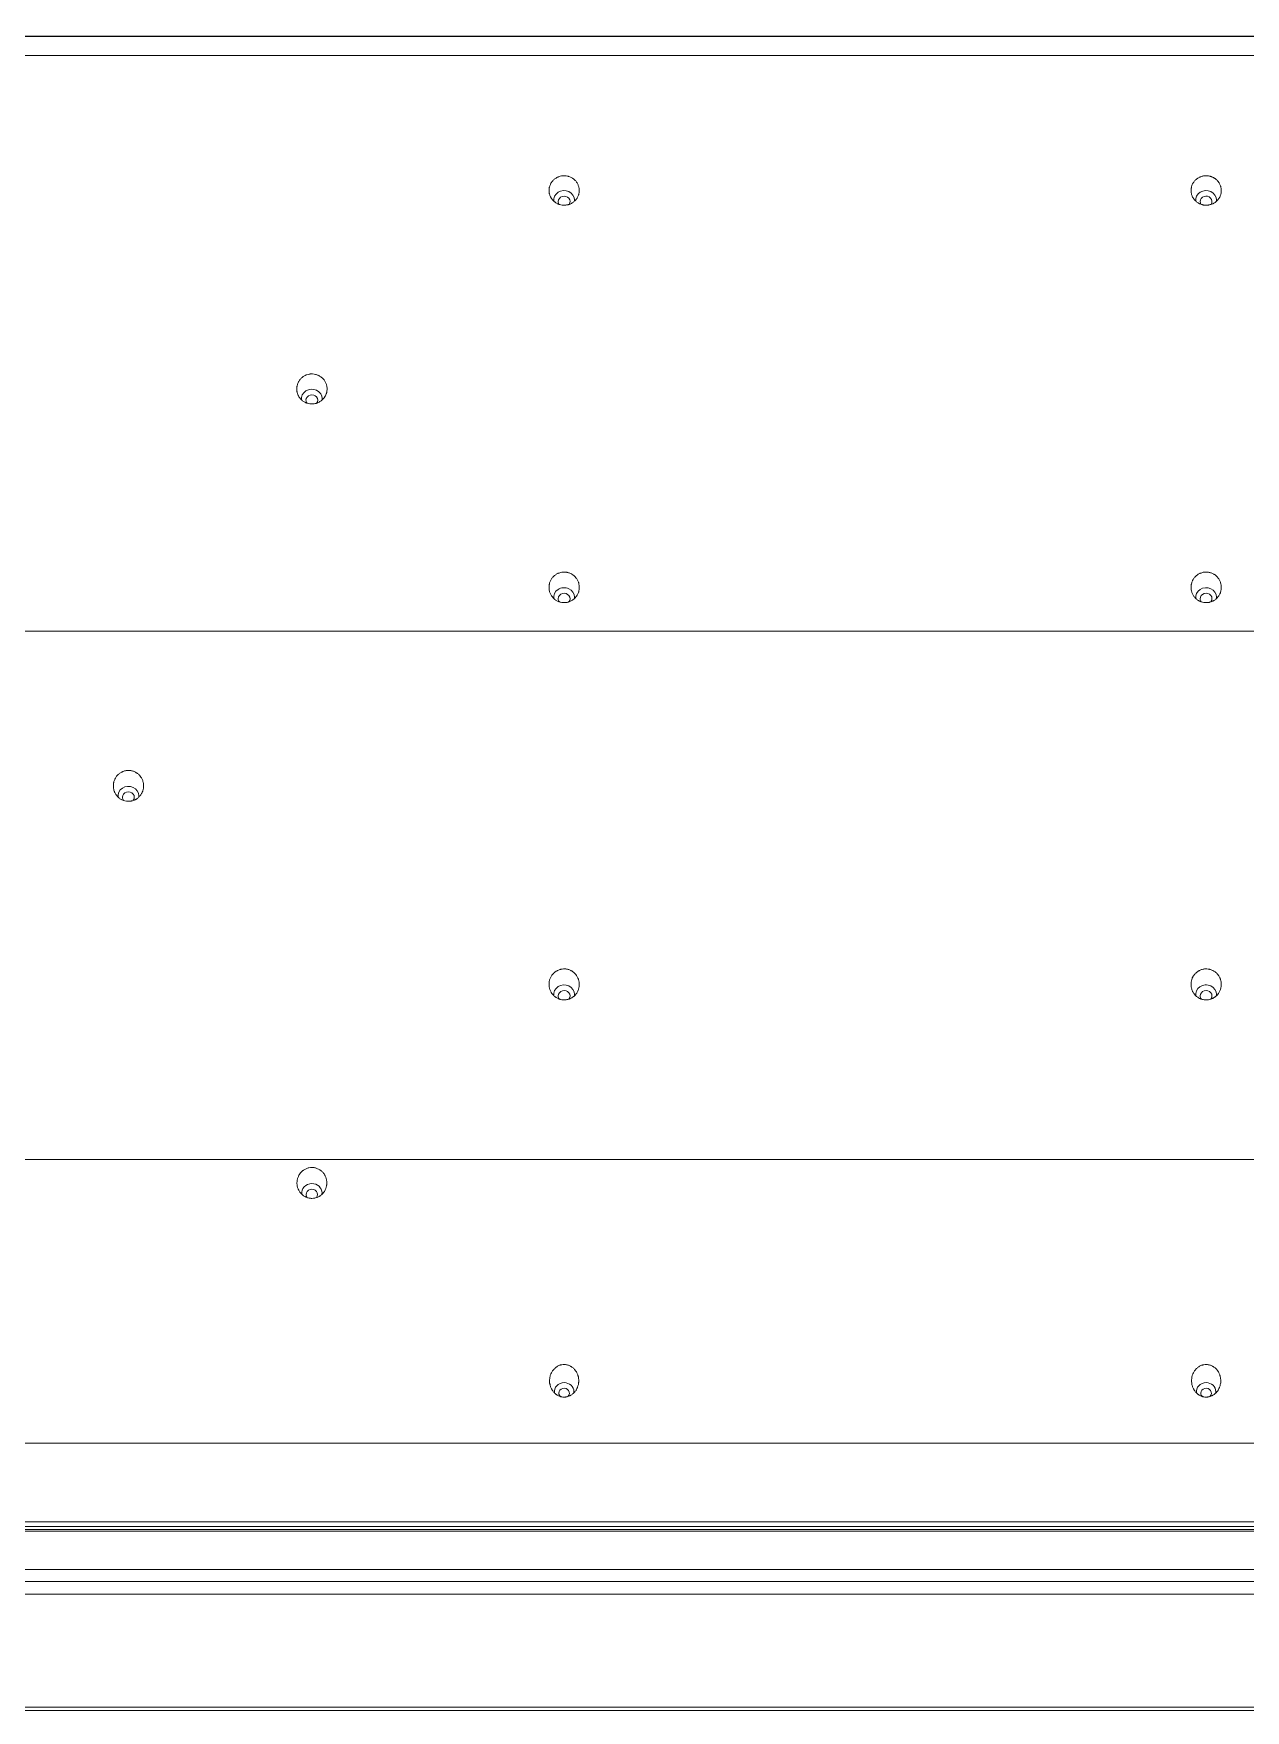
# Model space of a CAD drawing. Header units: inches. Extents: x 3778 to 56227, y -16914 to 35091.
# Drawn here: x 46924 to 47003.6, y -10659.7 to -10549.6 of the extents above; entities that cross this region are included whole.
import ezdxf

# ---------------------------------------------------------------- set-up
doc = ezdxf.new("R2010")
doc.units = ezdxf.units.IN
doc.header["$LTSCALE"] = 100
doc.header["$MEASUREMENT"] = 0
doc.layers.add('2-con', color=2, linetype='Continuous')
doc.layers.add('mark-B', color=2, linetype='Continuous', lineweight=20)

# ---------------------------------------------------------------- blocks, each defined once
blk = doc.blocks.new('무풍1way 일반')
at = {"layer": 'mark-B'}
for p, q in [((-439.26, -500.22), (439.26, -500.22)), ((-439.26, -500.24), (439.26, -500.24))]:
    blk.add_line(p, q, dxfattribs=at)
for centre, major_axis, start_param, end_param in [((128.03, -411.21), (-0.641, 0), 6.096653, 6.283185), ((128.03, -411.21), (-0.641, 0), 0, 1.570794), ((128.03, -411.11), (0.346, 0), 2.380343, 6.283185), ((128.03, -411.21), (-0.641, 0), 1.570794, 3.288362), ((128.03, -411.11), (0.346, 0), 0, 0.853236), ((170.2, -411.21), (-0.641, 0), 6.096653, 6.283185), ((170.2, -411.21), (-0.641, 0), 0, 1.570794), ((170.2, -411.11), (0.346, 0), 2.380343, 6.283185), ((170.2, -411.21), (-0.641, 0), 1.570794, 3.288362), ((170.2, -411.11), (0.346, 0), 0, 0.853236), ((186.77, -424.16), (0.372, 0), 2.493546, 6.283185), ((186.77, -424.16), (0.372, 0), 0, 0.633621), ((186.77, -424.26), (-0.666, 0), 6.14093, 6.283185), ((186.77, -424.26), (-0.666, 0), 0, 1.5708), ((186.77, -424.26), (-0.666, 0), 1.570794, 3.290714), ((128.03, -437.3), (-0.681, 0), 0, 3.311922), ((128.03, -437.3), (-0.681, 0), 6.15644, 6.283185), ((128.03, -437.2), (0.387, 0), 2.490793, 6.283185), ((128.03, -437.2), (0.387, 0), 0, 0.634301), ((170.2, -437.3), (-0.681, 0), 6.131015, 6.283185), ((170.2, -437.3), (-0.681, 0), 0, 3.286696), ((170.2, -437.2), (0.387, 0), 2.495996, 6.283185), ((170.2, -437.2), (0.387, 0), 0, 0.678878), ((198.82, -450.34), (-0.681, 0), 0, 3.291115), ((198.82, -450.34), (-0.681, 0), 6.151044, 6.283185), ((198.82, -450.25), (0.387, 0), 2.525057, 6.283185), ((198.82, -450.25), (0.387, 0), 0, 0.606134), ((128.03, -463.39), (-0.681, 0), 0, 3.286792), ((128.03, -463.39), (-0.681, 0), 6.15379, 6.283185), ((128.03, -463.29), (0.387, 0), 2.540567, 6.283185), ((128.03, -463.29), (0.387, 0), 0, 0.589341), ((170.2, -463.39), (-0.681, 0), 0, 3.300048), ((170.2, -463.39), (-0.681, 0), 6.158107, 6.283185), ((170.2, -463.29), (0.387, 0), 2.487651, 6.283185), ((170.2, -463.29), (0.387, 0), 0, 0.641569), ((186.77, -476.43), (-0.681, 0), 0, 3.291799), ((186.77, -476.43), (-0.681, 0), 6.167144, 6.283185), ((186.77, -476.33), (0.387, 0), 2.518576, 6.283185), ((186.77, -476.33), (0.387, 0), 0, 0.605941), ((128.03, -489.48), (-0.681, 0), 6.167144, 6.283185), ((128.03, -489.48), (-0.681, 0), 0, 3.267548), ((128.03, -489.38), (0.387, 0), 2.610963, 6.283185), ((128.03, -489.38), (0.387, 0), 0, 0.506779), ((170.2, -489.48), (-0.681, 0), 0, 3.282574), ((170.2, -489.48), (-0.681, 0), 6.175781, 6.283185), ((170.2, -489.38), (0.387, 0), 2.550481, 6.283185), ((170.2, -489.38), (0.387, 0), 0, 0.572067)]:
    blk.add_ellipse(centre, major_axis=major_axis, ratio=0.913545, start_param=start_param, end_param=end_param, dxfattribs=at)
for points, degree in [([(0, -390.27), (141.72, -390.27), (283.44, -390.27), (425.15, -390.27)], 3), ([(0, -390.27), (141.72, -390.27), (283.44, -390.27), (425.15, -390.27)], 3), ([(0, -399.52), (213.45, -399.52), (426.89, -399.52)], 2), ([(0, -399.52), (213.45, -399.52), (426.89, -399.52)], 2), ([(0, -402.34), (142.45, -402.34), (284.89, -402.34), (427.34, -402.34)], 3), ([(427.34, -402.66), (284.89, -402.66), (142.45, -402.66), (0, -402.66)], 3), ([(436.52, -407.82), (291.01, -407.82), (145.51, -407.82), (0, -407.82)], 3), ([(439.26, -426.45), (292.84, -426.45), (146.42, -426.45), (0, -426.45)], 3), ([(0, -461.16), (146.38, -461.16), (292.76, -461.16), (439.14, -461.16)], 3), ([(439.26, -498.97), (292.84, -498.97), (146.42, -498.97), (0, -498.97)], 3)]:
    blk.add_open_spline(points, degree=degree, dxfattribs=at)
for points, degree, knots in [([(425.15, -390.48), (420.73, -390.48), (411.87, -390.48), (394.15, -390.48), (363.15, -390.48), (301.15, -390.48), (177.15, -390.48), (70.86, -390.48), (0, -390.48)], 3, [0, 0, 0, 0, 0.03125, 0.0625, 0.125, 0.25, 0.5, 1, 1, 1, 1]), ([(425.15, -390.48), (420.73, -390.48), (411.87, -390.48), (394.15, -390.48), (363.15, -390.48), (301.15, -390.48), (177.15, -390.48), (70.86, -390.48), (0, -390.48)], 3, [0, 0, 0, 0, 0.03125, 0.0625, 0.125, 0.25, 0.5, 1, 1, 1, 1]), ([(426.72, -397.9), (422.27, -397.9), (413.38, -397.9), (395.6, -397.9), (364.49, -397.9), (302.26, -397.9), (213.36, -397.9), (106.68, -397.9), (35.56, -397.9), (0, -397.9)], 3, [0, 0, 0, 0, 0.03125, 0.0625, 0.125, 0.25, 0.5, 0.75, 1, 1, 1, 1]), ([(426.72, -397.9), (422.27, -397.9), (413.38, -397.9), (395.6, -397.9), (364.49, -397.9), (302.26, -397.9), (213.36, -397.9), (106.68, -397.9), (35.56, -397.9), (0, -397.9)], 3, [0, 0, 0, 0, 0.03125, 0.0625, 0.125, 0.25, 0.5, 0.75, 1, 1, 1, 1]), ([(0, -398.74), (71.15, -398.74), (142.3, -398.74), (249.02, -398.74), (284.6, -398.74), (337.96, -398.74), (355.74, -398.74), (382.43, -398.74), (391.32, -398.74), (404.66, -398.74), (409.11, -398.74), (418, -398.74), (422.45, -398.74), (426.89, -398.74)], 3, [0, 0, 0, 0, 0.5, 0.5, 0.75, 0.75, 0.875, 0.875, 0.9375, 0.9375, 0.96875, 0.96875, 1, 1, 1, 1]), ([(0, -398.74), (71.15, -398.74), (142.3, -398.74), (249.02, -398.74), (284.6, -398.74), (337.96, -398.74), (355.74, -398.74), (382.43, -398.74), (391.32, -398.74), (404.66, -398.74), (409.11, -398.74), (418, -398.74), (422.45, -398.74), (426.89, -398.74)], 3, [0, 0, 0, 0, 0.5, 0.5, 0.75, 0.75, 0.875, 0.875, 0.9375, 0.9375, 0.96875, 0.96875, 1, 1, 1, 1]), ([(0, -402.05), (71.15, -402.05), (142.3, -402.05), (249.02, -402.05), (284.59, -402.05), (337.96, -402.05), (355.74, -402.05), (382.42, -402.05), (391.32, -402.05), (404.66, -402.05), (409.1, -402.05), (418, -402.05), (422.44, -402.05), (426.89, -402.05)], 3, [0, 0, 0, 0, 0.5, 0.5, 0.75, 0.75, 0.875, 0.875, 0.9375, 0.9375, 0.96875, 0.96875, 1, 1, 1, 1]), ([(426.89, -402.14), (422.44, -402.14), (417.99, -402.14), (409.1, -402.14), (404.65, -402.14), (391.31, -402.14), (382.42, -402.14), (355.74, -402.14), (337.95, -402.14), (284.59, -402.14), (249.02, -402.14), (142.3, -402.14), (71.15, -402.14), (0, -402.14)], 3, [0, 0, 0, 0, 0.03125, 0.03125, 0.0625, 0.0625, 0.125, 0.125, 0.25, 0.25, 0.5, 0.5, 1, 1, 1, 1]), ([(127.15, -411.49), (127.16, -411.47), (127.16, -411.46), (127.18, -411.43), (127.19, -411.4), (127.21, -411.37), (127.22, -411.34), (127.23, -411.32), (127.27, -411.25), (127.31, -411.2), (127.37, -411.14), (127.38, -411.13), (127.41, -411.1), (127.42, -411.09), (127.45, -411.06), (127.51, -411.02), (127.58, -410.97), (127.62, -410.95), (127.65, -410.93), (127.67, -410.93), (127.74, -410.89), (127.81, -410.87), (127.89, -410.86), (127.9, -410.86), (127.94, -410.85), (127.95, -410.85), (128, -410.85), (128.07, -410.85), (128.14, -410.85), (128.19, -410.86), (128.2, -410.87), (128.23, -410.87), (128.25, -410.88), (128.33, -410.9), (128.39, -410.93), (128.48, -410.97), (128.51, -410.99), (128.55, -411.02), (128.56, -411.03), (128.59, -411.05), (128.6, -411.06), (128.66, -411.12), (128.71, -411.16), (128.77, -411.24), (128.79, -411.27), (128.82, -411.31), (128.82, -411.33), (128.84, -411.35), (128.85, -411.37), (128.89, -411.44), (128.91, -411.5), (128.94, -411.6), (128.95, -411.63), (128.96, -411.68), (128.96, -411.7), (128.97, -411.73), (128.97, -411.74), (128.98, -411.83), (128.99, -411.89), (128.98, -411.99), (128.98, -412.02), (128.97, -412.07), (128.97, -412.09), (128.97, -412.12), (128.96, -412.14), (128.95, -412.22), (128.93, -412.29), (128.9, -412.36), (128.89, -412.38), (128.88, -412.41), (128.87, -412.42), (128.85, -412.47), (128.83, -412.5), (128.78, -412.58), (128.74, -412.63), (128.65, -412.73), (128.6, -412.78), (128.52, -412.83), (128.49, -412.85), (128.43, -412.89), (128.4, -412.9), (128.34, -412.93), (128.31, -412.94), (128.26, -412.95), (128.25, -412.96), (128.21, -412.96), (128.2, -412.97), (128.12, -412.98), (128.05, -412.99), (127.95, -412.98), (127.92, -412.98), (127.85, -412.97), (127.82, -412.96), (127.72, -412.93), (127.66, -412.91), (127.59, -412.87), (127.57, -412.86), (127.55, -412.84), (127.53, -412.83), (127.49, -412.8), (127.46, -412.78), (127.39, -412.72), (127.34, -412.67), (127.29, -412.61), (127.28, -412.59), (127.26, -412.57), (127.25, -412.55), (127.23, -412.51), (127.21, -412.48), (127.17, -412.39), (127.14, -412.33), (127.12, -412.25), (127.11, -412.24), (127.1, -412.2), (127.1, -412.19), (127.09, -412.14), (127.08, -412.11), (127.07, -412.01), (127.07, -411.94), (127.07, -411.86), (127.07, -411.84), (127.07, -411.81), (127.07, -411.79), (127.08, -411.74), (127.09, -411.71), (127.11, -411.61), (127.12, -411.55), (127.15, -411.49)], 3, [0, 0, 0, 0, 0.007812, 0.007812, 0.015625, 0.023437, 0.023437, 0.03125, 0.03125, 0.0625, 0.0625, 0.070312, 0.070312, 0.078125, 0.078125, 0.09375, 0.109375, 0.117187, 0.117187, 0.125, 0.125, 0.15625, 0.15625, 0.164062, 0.164062, 0.171875, 0.171875, 0.1875, 0.203125, 0.203125, 0.210937, 0.210937, 0.21875, 0.21875, 0.25, 0.25, 0.265625, 0.265625, 0.273437, 0.273437, 0.28125, 0.28125, 0.3125, 0.3125, 0.328125, 0.328125, 0.335937, 0.335937, 0.34375, 0.34375, 0.375, 0.375, 0.390625, 0.390625, 0.398437, 0.398437, 0.40625, 0.40625, 0.4375, 0.4375, 0.453125, 0.453125, 0.460937, 0.460937, 0.46875, 0.46875, 0.5, 0.5, 0.507812, 0.507812, 0.515625, 0.515625, 0.53125, 0.53125, 0.5625, 0.5625, 0.59375, 0.59375, 0.609375, 0.609375, 0.625, 0.625, 0.640625, 0.640625, 0.648437, 0.648437, 0.65625, 0.65625, 0.6875, 0.6875, 0.703125, 0.703125, 0.71875, 0.71875, 0.75, 0.75, 0.757812, 0.757812, 0.765625, 0.765625, 0.78125, 0.78125, 0.8125, 0.8125, 0.820312, 0.820312, 0.828125, 0.828125, 0.84375, 0.84375, 0.875, 0.875, 0.882812, 0.882812, 0.890625, 0.890625, 0.90625, 0.90625, 0.9375, 0.9375, 0.945312, 0.945312, 0.953125, 0.953125, 0.96875, 0.96875, 1, 1, 1, 1]), ([(169.32, -411.49), (169.33, -411.47), (169.33, -411.46), (169.35, -411.43), (169.36, -411.4), (169.38, -411.37), (169.39, -411.34), (169.4, -411.32), (169.45, -411.25), (169.49, -411.2), (169.54, -411.14), (169.55, -411.13), (169.58, -411.1), (169.59, -411.09), (169.63, -411.06), (169.68, -411.02), (169.75, -410.97), (169.79, -410.95), (169.82, -410.93), (169.84, -410.93), (169.92, -410.89), (169.98, -410.87), (170.06, -410.86), (170.08, -410.86), (170.11, -410.85), (170.13, -410.85), (170.18, -410.85), (170.24, -410.85), (170.31, -410.85), (170.36, -410.86), (170.38, -410.87), (170.41, -410.87), (170.42, -410.88), (170.5, -410.9), (170.57, -410.93), (170.65, -410.97), (170.68, -410.99), (170.72, -411.02), (170.73, -411.03), (170.76, -411.05), (170.77, -411.06), (170.84, -411.12), (170.88, -411.16), (170.94, -411.24), (170.96, -411.27), (170.99, -411.31), (171, -411.33), (171.01, -411.35), (171.02, -411.37), (171.06, -411.44), (171.08, -411.5), (171.11, -411.6), (171.12, -411.63), (171.13, -411.68), (171.14, -411.7), (171.14, -411.73), (171.15, -411.74), (171.16, -411.83), (171.16, -411.89), (171.16, -411.99), (171.15, -412.02), (171.15, -412.07), (171.15, -412.09), (171.14, -412.12), (171.14, -412.14), (171.12, -412.22), (171.1, -412.29), (171.07, -412.36), (171.07, -412.38), (171.05, -412.41), (171.04, -412.42), (171.02, -412.47), (171.01, -412.5), (170.95, -412.58), (170.91, -412.63), (170.82, -412.73), (170.77, -412.78), (170.69, -412.83), (170.66, -412.85), (170.61, -412.89), (170.58, -412.9), (170.51, -412.93), (170.48, -412.94), (170.44, -412.95), (170.42, -412.96), (170.39, -412.96), (170.37, -412.97), (170.29, -412.98), (170.22, -412.99), (170.12, -412.98), (170.09, -412.98), (170.02, -412.97), (169.99, -412.96), (169.9, -412.93), (169.84, -412.91), (169.76, -412.87), (169.75, -412.86), (169.72, -412.84), (169.71, -412.83), (169.66, -412.8), (169.64, -412.78), (169.56, -412.72), (169.52, -412.67), (169.47, -412.61), (169.46, -412.59), (169.44, -412.57), (169.43, -412.55), (169.4, -412.51), (169.38, -412.48), (169.34, -412.39), (169.31, -412.33), (169.29, -412.25), (169.28, -412.24), (169.28, -412.2), (169.27, -412.19), (169.26, -412.14), (169.26, -412.11), (169.24, -412.01), (169.24, -411.94), (169.24, -411.86), (169.24, -411.84), (169.25, -411.81), (169.25, -411.79), (169.25, -411.74), (169.26, -411.71), (169.28, -411.61), (169.3, -411.55), (169.32, -411.49)], 3, [0, 0, 0, 0, 0.007812, 0.007812, 0.015625, 0.023437, 0.023437, 0.03125, 0.03125, 0.0625, 0.0625, 0.070312, 0.070312, 0.078125, 0.078125, 0.09375, 0.109375, 0.117187, 0.117187, 0.125, 0.125, 0.15625, 0.15625, 0.164062, 0.164062, 0.171875, 0.171875, 0.1875, 0.203125, 0.203125, 0.210937, 0.210937, 0.21875, 0.21875, 0.25, 0.25, 0.265625, 0.265625, 0.273437, 0.273437, 0.28125, 0.28125, 0.3125, 0.3125, 0.328125, 0.328125, 0.335937, 0.335937, 0.34375, 0.34375, 0.375, 0.375, 0.390625, 0.390625, 0.398437, 0.398437, 0.40625, 0.40625, 0.4375, 0.4375, 0.453125, 0.453125, 0.460937, 0.460937, 0.46875, 0.46875, 0.5, 0.5, 0.507812, 0.507812, 0.515625, 0.515625, 0.53125, 0.53125, 0.5625, 0.5625, 0.59375, 0.59375, 0.609375, 0.609375, 0.625, 0.625, 0.640625, 0.640625, 0.648437, 0.648437, 0.65625, 0.65625, 0.6875, 0.6875, 0.703125, 0.703125, 0.71875, 0.71875, 0.75, 0.75, 0.757812, 0.757812, 0.765625, 0.765625, 0.78125, 0.78125, 0.8125, 0.8125, 0.820312, 0.820312, 0.828125, 0.828125, 0.84375, 0.84375, 0.875, 0.875, 0.882812, 0.882812, 0.890625, 0.890625, 0.90625, 0.90625, 0.9375, 0.9375, 0.945312, 0.945312, 0.953125, 0.953125, 0.96875, 0.96875, 1, 1, 1, 1]), ([(185.95, -424.36), (185.96, -424.34), (185.98, -424.31), (186.02, -424.26), (186.04, -424.23), (186.11, -424.16), (186.16, -424.12), (186.23, -424.07), (186.24, -424.06), (186.27, -424.04), (186.28, -424.03), (186.32, -424.01), (186.38, -423.98), (186.44, -423.96), (186.51, -423.94), (186.54, -423.93), (186.63, -423.91), (186.7, -423.9), (186.8, -423.9), (186.83, -423.9), (186.88, -423.91), (186.9, -423.91), (186.93, -423.91), (186.94, -423.92), (187.03, -423.93), (187.09, -423.95), (187.16, -423.99), (187.18, -423.99), (187.21, -424.01), (187.22, -424.02), (187.26, -424.04), (187.29, -424.06), (187.37, -424.11), (187.42, -424.16), (187.48, -424.22), (187.49, -424.23), (187.51, -424.25), (187.52, -424.27), (187.55, -424.3), (187.59, -424.36), (187.63, -424.43), (187.65, -424.47), (187.66, -424.5), (187.67, -424.52), (187.7, -424.59), (187.72, -424.65), (187.74, -424.75), (187.74, -424.78), (187.75, -424.85), (187.75, -424.88), (187.75, -424.98), (187.74, -425.04), (187.73, -425.14), (187.72, -425.17), (187.7, -425.23), (187.69, -425.26), (187.65, -425.36), (187.63, -425.41), (187.58, -425.48), (187.57, -425.5), (187.55, -425.52), (187.54, -425.54), (187.51, -425.58), (187.47, -425.62), (187.41, -425.68), (187.38, -425.71), (187.35, -425.73), (187.34, -425.74), (187.27, -425.79), (187.21, -425.82), (187.12, -425.86), (187.09, -425.87), (187.03, -425.89), (187, -425.9), (186.9, -425.92), (186.84, -425.93), (186.75, -425.93), (186.74, -425.93), (186.7, -425.93), (186.69, -425.93), (186.64, -425.92), (186.58, -425.91), (186.51, -425.9), (186.45, -425.88), (186.42, -425.86), (186.33, -425.82), (186.27, -425.79), (186.19, -425.74), (186.16, -425.72), (186.11, -425.67), (186.09, -425.65), (186.02, -425.58), (185.98, -425.53), (185.94, -425.46), (185.93, -425.45), (185.92, -425.42), (185.91, -425.4), (185.89, -425.36), (185.87, -425.33), (185.84, -425.24), (185.82, -425.18), (185.8, -425.1), (185.8, -425.08), (185.8, -425.05), (185.79, -425.03), (185.79, -424.98), (185.79, -424.92), (185.79, -424.84), (185.8, -424.79), (185.8, -424.76), (185.8, -424.74), (185.82, -424.66), (185.84, -424.6), (185.88, -424.48), (185.91, -424.42), (185.95, -424.36)], 3, [0, 0, 0, 0, 0.015625, 0.015625, 0.03125, 0.03125, 0.0625, 0.0625, 0.070312, 0.070312, 0.078125, 0.078125, 0.09375, 0.109375, 0.109375, 0.125, 0.125, 0.15625, 0.15625, 0.171875, 0.171875, 0.179687, 0.179687, 0.1875, 0.1875, 0.21875, 0.21875, 0.226562, 0.226562, 0.234375, 0.234375, 0.25, 0.25, 0.28125, 0.28125, 0.289062, 0.289062, 0.296875, 0.296875, 0.3125, 0.328125, 0.335937, 0.335937, 0.34375, 0.34375, 0.375, 0.375, 0.390625, 0.390625, 0.40625, 0.40625, 0.4375, 0.4375, 0.453125, 0.453125, 0.46875, 0.46875, 0.5, 0.5, 0.507812, 0.507812, 0.515625, 0.515625, 0.53125, 0.546875, 0.554687, 0.554687, 0.5625, 0.5625, 0.59375, 0.59375, 0.609375, 0.609375, 0.625, 0.625, 0.65625, 0.65625, 0.664062, 0.664062, 0.671875, 0.671875, 0.6875, 0.703125, 0.703125, 0.71875, 0.71875, 0.75, 0.75, 0.765625, 0.765625, 0.78125, 0.78125, 0.8125, 0.8125, 0.820312, 0.820312, 0.828125, 0.828125, 0.84375, 0.84375, 0.875, 0.875, 0.882812, 0.882812, 0.890625, 0.890625, 0.90625, 0.921875, 0.929687, 0.929687, 0.9375, 0.9375, 0.96875, 0.96875, 1, 1, 1, 1]), ([(129.02, -437.9), (129.02, -437.93), (129.02, -437.96), (129.02, -438.03), (129.02, -438.06), (129, -438.16), (128.99, -438.22), (128.96, -438.32), (128.95, -438.35), (128.93, -438.39), (128.92, -438.41), (128.9, -438.44), (128.9, -438.45), (128.86, -438.52), (128.82, -438.58), (128.75, -438.65), (128.73, -438.68), (128.68, -438.72), (128.63, -438.76), (128.57, -438.81), (128.52, -438.84), (128.49, -438.85), (128.48, -438.86), (128.4, -438.9), (128.34, -438.92), (128.25, -438.95), (128.21, -438.96), (128.15, -438.97), (128.12, -438.97), (128.02, -438.98), (127.95, -438.97), (127.87, -438.96), (127.85, -438.96), (127.82, -438.95), (127.8, -438.95), (127.75, -438.93), (127.69, -438.92), (127.62, -438.88), (127.57, -438.86), (127.54, -438.84), (127.53, -438.84), (127.46, -438.79), (127.4, -438.75), (127.33, -438.69), (127.31, -438.66), (127.28, -438.62), (127.27, -438.61), (127.25, -438.59), (127.24, -438.57), (127.19, -438.51), (127.15, -438.45), (127.12, -438.38), (127.11, -438.36), (127.1, -438.33), (127.1, -438.31), (127.08, -438.27), (127.07, -438.24), (127.05, -438.14), (127.04, -438.08), (127.03, -437.98), (127.03, -437.95), (127.03, -437.88), (127.04, -437.85), (127.05, -437.75), (127.06, -437.69), (127.11, -437.56), (127.13, -437.5), (127.18, -437.42), (127.2, -437.39), (127.23, -437.35), (127.24, -437.33), (127.26, -437.31), (127.27, -437.29), (127.32, -437.23), (127.37, -437.19), (127.43, -437.14), (127.45, -437.13), (127.47, -437.11), (127.49, -437.1), (127.53, -437.07), (127.56, -437.05), (127.65, -437.01), (127.71, -436.99), (127.84, -436.95), (127.9, -436.94), (128, -436.94), (128.04, -436.94), (128.09, -436.94), (128.1, -436.94), (128.14, -436.94), (128.15, -436.94), (128.23, -436.96), (128.3, -436.97), (128.38, -437), (128.39, -437.01), (128.42, -437.02), (128.44, -437.03), (128.48, -437.05), (128.51, -437.06), (128.6, -437.12), (128.65, -437.16), (128.71, -437.21), (128.72, -437.22), (128.74, -437.25), (128.75, -437.26), (128.79, -437.3), (128.83, -437.35), (128.87, -437.42), (128.9, -437.46), (128.91, -437.49), (128.92, -437.5), (128.95, -437.58), (129, -437.7), (129.02, -437.83), (129.02, -437.9)], 3, [0, 0, 0, 0, 0.015625, 0.015625, 0.03125, 0.03125, 0.0625, 0.0625, 0.078125, 0.078125, 0.085938, 0.085938, 0.09375, 0.09375, 0.125, 0.125, 0.140625, 0.140625, 0.15625, 0.171875, 0.179688, 0.179688, 0.1875, 0.1875, 0.21875, 0.21875, 0.234375, 0.234375, 0.25, 0.25, 0.28125, 0.28125, 0.289063, 0.289063, 0.296875, 0.296875, 0.3125, 0.328125, 0.335938, 0.335938, 0.34375, 0.34375, 0.375, 0.375, 0.390625, 0.390625, 0.398438, 0.398438, 0.40625, 0.40625, 0.4375, 0.4375, 0.445313, 0.445313, 0.453125, 0.453125, 0.46875, 0.46875, 0.5, 0.5, 0.515625, 0.515625, 0.53125, 0.53125, 0.5625, 0.5625, 0.59375, 0.59375, 0.609375, 0.609375, 0.617187, 0.617187, 0.625, 0.625, 0.65625, 0.65625, 0.664062, 0.664062, 0.671875, 0.671875, 0.6875, 0.6875, 0.71875, 0.71875, 0.75, 0.75, 0.765625, 0.765625, 0.773438, 0.773438, 0.78125, 0.78125, 0.8125, 0.8125, 0.820313, 0.820313, 0.828125, 0.828125, 0.84375, 0.84375, 0.875, 0.875, 0.882813, 0.882813, 0.890625, 0.890625, 0.90625, 0.921875, 0.929688, 0.929688, 0.9375, 0.9375, 0.96875, 1, 1, 1, 1]), ([(169.21, -437.9), (169.21, -437.86), (169.21, -437.83), (169.22, -437.77), (169.23, -437.73), (169.25, -437.64), (169.27, -437.58), (169.32, -437.49), (169.33, -437.46), (169.36, -437.4), (169.38, -437.37), (169.44, -437.29), (169.48, -437.24), (169.54, -437.19), (169.56, -437.18), (169.58, -437.16), (169.6, -437.15), (169.63, -437.12), (169.69, -437.08), (169.76, -437.04), (169.81, -437.02), (169.84, -437.01), (169.85, -437), (169.93, -436.97), (170, -436.96), (170.08, -436.94), (170.09, -436.94), (170.13, -436.94), (170.14, -436.94), (170.19, -436.94), (170.23, -436.94), (170.33, -436.94), (170.39, -436.95), (170.47, -436.97), (170.49, -436.98), (170.52, -436.99), (170.54, -437), (170.58, -437.01), (170.64, -437.04), (170.71, -437.08), (170.75, -437.11), (170.78, -437.13), (170.8, -437.14), (170.86, -437.19), (170.91, -437.24), (170.97, -437.31), (170.99, -437.34), (171.02, -437.38), (171.03, -437.39), (171.05, -437.42), (171.05, -437.43), (171.09, -437.5), (171.12, -437.56), (171.15, -437.64), (171.15, -437.66), (171.16, -437.69), (171.16, -437.71), (171.18, -437.75), (171.18, -437.79), (171.19, -437.88), (171.2, -437.95), (171.19, -438.05), (171.19, -438.08), (171.18, -438.14), (171.17, -438.21), (171.15, -438.27), (171.12, -438.33), (171.11, -438.36), (171.07, -438.45), (171.04, -438.51), (170.98, -438.59), (170.96, -438.61), (170.93, -438.65), (170.91, -438.66), (170.89, -438.69), (170.88, -438.7), (170.82, -438.76), (170.77, -438.79), (170.7, -438.84), (170.68, -438.85), (170.65, -438.86), (170.64, -438.87), (170.59, -438.89), (170.53, -438.92), (170.45, -438.94), (170.4, -438.95), (170.37, -438.96), (170.35, -438.96), (170.27, -438.97), (170.21, -438.98), (170.11, -438.97), (170.07, -438.97), (170.02, -438.96), (170.01, -438.95), (169.98, -438.95), (169.96, -438.94), (169.88, -438.92), (169.82, -438.9), (169.74, -438.86), (169.73, -438.85), (169.7, -438.84), (169.69, -438.83), (169.64, -438.8), (169.62, -438.78), (169.54, -438.72), (169.49, -438.67), (169.44, -438.61), (169.43, -438.6), (169.41, -438.57), (169.4, -438.56), (169.37, -438.52), (169.34, -438.46), (169.3, -438.39), (169.28, -438.34), (169.27, -438.31), (169.26, -438.3), (169.24, -438.22), (169.21, -438.09), (169.2, -437.96), (169.21, -437.9)], 3, [0, 0, 0, 0, 0.015625, 0.015625, 0.03125, 0.03125, 0.0625, 0.0625, 0.078125, 0.078125, 0.09375, 0.09375, 0.125, 0.125, 0.132812, 0.132812, 0.140625, 0.140625, 0.15625, 0.171875, 0.179687, 0.179687, 0.1875, 0.1875, 0.21875, 0.21875, 0.226562, 0.226562, 0.234375, 0.234375, 0.25, 0.25, 0.28125, 0.28125, 0.289062, 0.289062, 0.296875, 0.296875, 0.3125, 0.328125, 0.335937, 0.335937, 0.34375, 0.34375, 0.375, 0.375, 0.390625, 0.390625, 0.398437, 0.398437, 0.40625, 0.40625, 0.4375, 0.4375, 0.445312, 0.445312, 0.453125, 0.453125, 0.46875, 0.46875, 0.5, 0.5, 0.515625, 0.515625, 0.53125, 0.546875, 0.546875, 0.5625, 0.5625, 0.59375, 0.59375, 0.609375, 0.609375, 0.617187, 0.617187, 0.625, 0.625, 0.65625, 0.65625, 0.664063, 0.664063, 0.671875, 0.671875, 0.6875, 0.703125, 0.710938, 0.710938, 0.71875, 0.71875, 0.75, 0.75, 0.765625, 0.765625, 0.773438, 0.773438, 0.78125, 0.78125, 0.8125, 0.8125, 0.820313, 0.820313, 0.828125, 0.828125, 0.84375, 0.84375, 0.875, 0.875, 0.882813, 0.882813, 0.890625, 0.890625, 0.90625, 0.921875, 0.929688, 0.929688, 0.9375, 0.9375, 0.96875, 1, 1, 1, 1]), ([(199.81, -450.94), (199.81, -451.01), (199.81, -451.07), (199.8, -451.15), (199.8, -451.17), (199.79, -451.2), (199.79, -451.22), (199.78, -451.27), (199.76, -451.33), (199.73, -451.4), (199.71, -451.45), (199.69, -451.48), (199.68, -451.49), (199.64, -451.56), (199.61, -451.62), (199.54, -451.69), (199.52, -451.71), (199.47, -451.76), (199.45, -451.78), (199.37, -451.84), (199.31, -451.88), (199.24, -451.91), (199.22, -451.92), (199.19, -451.93), (199.18, -451.94), (199.13, -451.96), (199.07, -451.98), (198.99, -451.99), (198.94, -452), (198.9, -452), (198.89, -452.01), (198.8, -452.01), (198.74, -452.01), (198.64, -451.99), (198.61, -451.99), (198.54, -451.97), (198.51, -451.96), (198.42, -451.93), (198.36, -451.9), (198.29, -451.85), (198.28, -451.85), (198.25, -451.83), (198.23, -451.82), (198.2, -451.79), (198.15, -451.74), (198.09, -451.69), (198.06, -451.65), (198.04, -451.62), (198.03, -451.61), (197.98, -451.54), (197.94, -451.49), (197.9, -451.4), (197.89, -451.37), (197.87, -451.31), (197.86, -451.27), (197.84, -451.18), (197.83, -451.11), (197.82, -451.02), (197.82, -450.98), (197.82, -450.94), (197.83, -450.92), (197.83, -450.89), (197.83, -450.87), (197.84, -450.79), (197.86, -450.73), (197.88, -450.65), (197.89, -450.63), (197.9, -450.6), (197.91, -450.59), (197.93, -450.54), (197.94, -450.51), (197.99, -450.43), (198.03, -450.38), (198.09, -450.3), (198.12, -450.28), (198.16, -450.23), (198.21, -450.19), (198.27, -450.15), (198.31, -450.12), (198.32, -450.12), (198.35, -450.1), (198.37, -450.09), (198.44, -450.06), (198.5, -450.03), (198.58, -450.01), (198.6, -450.01), (198.63, -450), (198.65, -450), (198.7, -449.99), (198.76, -449.98), (198.85, -449.98), (198.9, -449.99), (198.93, -449.99), (198.94, -449.99), (199.03, -450), (199.09, -450.02), (199.18, -450.05), (199.21, -450.07), (199.26, -450.09), (199.27, -450.1), (199.3, -450.11), (199.32, -450.12), (199.39, -450.16), (199.44, -450.2), (199.5, -450.26), (199.51, -450.27), (199.53, -450.29), (199.55, -450.31), (199.58, -450.34), (199.6, -450.37), (199.66, -450.45), (199.69, -450.5), (199.72, -450.58), (199.73, -450.59), (199.74, -450.62), (199.75, -450.64), (199.77, -450.69), (199.77, -450.72), (199.8, -450.81), (199.81, -450.88), (199.81, -450.94)], 3, [0, 0, 0, 0, 0.03125, 0.03125, 0.039063, 0.039063, 0.046875, 0.046875, 0.0625, 0.078125, 0.085938, 0.085938, 0.09375, 0.09375, 0.125, 0.125, 0.140625, 0.140625, 0.15625, 0.15625, 0.1875, 0.1875, 0.195313, 0.195313, 0.203125, 0.203125, 0.21875, 0.234375, 0.242188, 0.242188, 0.25, 0.25, 0.28125, 0.28125, 0.296875, 0.296875, 0.3125, 0.3125, 0.34375, 0.34375, 0.351563, 0.351563, 0.359375, 0.359375, 0.375, 0.390625, 0.398438, 0.398438, 0.40625, 0.40625, 0.4375, 0.4375, 0.453125, 0.453125, 0.46875, 0.46875, 0.5, 0.5, 0.515625, 0.515625, 0.523438, 0.523438, 0.53125, 0.53125, 0.5625, 0.5625, 0.570313, 0.570313, 0.578125, 0.578125, 0.59375, 0.59375, 0.625, 0.625, 0.640625, 0.640625, 0.65625, 0.671875, 0.671875, 0.679687, 0.679687, 0.6875, 0.6875, 0.71875, 0.71875, 0.726562, 0.726562, 0.734375, 0.734375, 0.75, 0.765625, 0.773437, 0.773437, 0.78125, 0.78125, 0.8125, 0.8125, 0.828125, 0.828125, 0.835937, 0.835937, 0.84375, 0.84375, 0.875, 0.875, 0.882812, 0.882812, 0.890625, 0.890625, 0.90625, 0.90625, 0.9375, 0.9375, 0.945312, 0.945312, 0.953125, 0.953125, 0.96875, 0.96875, 1, 1, 1, 1]), ([(129.02, -463.99), (129.02, -464.05), (129.02, -464.12), (129.01, -464.2), (129.01, -464.21), (129, -464.24), (129, -464.26), (128.98, -464.31), (128.97, -464.37), (128.94, -464.44), (128.91, -464.49), (128.9, -464.52), (128.89, -464.53), (128.85, -464.6), (128.81, -464.66), (128.75, -464.73), (128.72, -464.75), (128.68, -464.8), (128.65, -464.82), (128.57, -464.88), (128.52, -464.91), (128.44, -464.95), (128.43, -464.95), (128.4, -464.97), (128.38, -464.97), (128.33, -464.99), (128.27, -465.01), (128.19, -465.03), (128.14, -465.03), (128.11, -465.04), (128.09, -465.04), (128.01, -465.04), (127.94, -465.04), (127.85, -465.02), (127.81, -465.02), (127.75, -465), (127.72, -464.99), (127.63, -464.96), (127.57, -464.93), (127.5, -464.88), (127.48, -464.88), (127.45, -464.86), (127.44, -464.85), (127.4, -464.82), (127.35, -464.78), (127.31, -464.73), (127.26, -464.68), (127.24, -464.65), (127.19, -464.57), (127.15, -464.52), (127.11, -464.43), (127.1, -464.4), (127.08, -464.34), (127.07, -464.31), (127.05, -464.21), (127.04, -464.15), (127.03, -464.05), (127.03, -464.02), (127.03, -463.97), (127.03, -463.95), (127.04, -463.92), (127.04, -463.91), (127.05, -463.83), (127.07, -463.76), (127.09, -463.69), (127.1, -463.67), (127.11, -463.64), (127.12, -463.63), (127.14, -463.58), (127.15, -463.55), (127.2, -463.47), (127.24, -463.42), (127.33, -463.32), (127.38, -463.27), (127.45, -463.21), (127.48, -463.19), (127.52, -463.17), (127.54, -463.16), (127.57, -463.14), (127.58, -463.14), (127.66, -463.1), (127.72, -463.08), (127.8, -463.06), (127.81, -463.05), (127.85, -463.05), (127.86, -463.04), (127.91, -463.04), (127.98, -463.03), (128.04, -463.03), (128.11, -463.03), (128.14, -463.04), (128.24, -463.05), (128.3, -463.07), (128.4, -463.1), (128.43, -463.11), (128.47, -463.14), (128.49, -463.14), (128.51, -463.16), (128.53, -463.17), (128.6, -463.21), (128.65, -463.25), (128.71, -463.31), (128.72, -463.32), (128.75, -463.34), (128.76, -463.35), (128.79, -463.39), (128.81, -463.42), (128.87, -463.49), (128.9, -463.55), (128.94, -463.64), (128.95, -463.67), (128.97, -463.73), (128.98, -463.76), (129.01, -463.86), (129.02, -463.92), (129.02, -463.99)], 3, [0, 0, 0, 0, 0.03125, 0.03125, 0.039062, 0.039062, 0.046875, 0.046875, 0.0625, 0.078125, 0.085937, 0.085937, 0.09375, 0.09375, 0.125, 0.125, 0.140625, 0.140625, 0.15625, 0.15625, 0.1875, 0.1875, 0.195312, 0.195312, 0.203125, 0.203125, 0.21875, 0.234375, 0.242187, 0.242187, 0.25, 0.25, 0.28125, 0.28125, 0.296875, 0.296875, 0.3125, 0.3125, 0.34375, 0.34375, 0.351562, 0.351562, 0.359375, 0.359375, 0.375, 0.390625, 0.390625, 0.40625, 0.40625, 0.4375, 0.4375, 0.453125, 0.453125, 0.46875, 0.46875, 0.5, 0.5, 0.515625, 0.515625, 0.523437, 0.523437, 0.53125, 0.53125, 0.5625, 0.5625, 0.570312, 0.570312, 0.578125, 0.578125, 0.59375, 0.59375, 0.625, 0.625, 0.65625, 0.65625, 0.671875, 0.671875, 0.679687, 0.679687, 0.6875, 0.6875, 0.71875, 0.71875, 0.726562, 0.726562, 0.734375, 0.734375, 0.75, 0.765625, 0.765625, 0.78125, 0.78125, 0.8125, 0.8125, 0.828125, 0.828125, 0.835937, 0.835937, 0.84375, 0.84375, 0.875, 0.875, 0.882812, 0.882812, 0.890625, 0.890625, 0.90625, 0.90625, 0.9375, 0.9375, 0.953125, 0.953125, 0.96875, 0.96875, 1, 1, 1, 1]), ([(169.21, -463.99), (169.21, -463.92), (169.22, -463.86), (169.24, -463.78), (169.24, -463.76), (169.25, -463.73), (169.26, -463.71), (169.27, -463.67), (169.3, -463.61), (169.34, -463.54), (169.36, -463.49), (169.38, -463.47), (169.39, -463.45), (169.44, -463.39), (169.48, -463.34), (169.55, -463.27), (169.58, -463.25), (169.63, -463.21), (169.66, -463.19), (169.74, -463.14), (169.8, -463.11), (169.88, -463.08), (169.89, -463.08), (169.93, -463.07), (169.94, -463.06), (169.99, -463.05), (170.05, -463.04), (170.14, -463.03), (170.19, -463.03), (170.22, -463.03), (170.24, -463.03), (170.32, -463.03), (170.38, -463.05), (170.46, -463.07), (170.48, -463.07), (170.51, -463.08), (170.53, -463.09), (170.57, -463.1), (170.6, -463.12), (170.69, -463.16), (170.75, -463.19), (170.81, -463.24), (170.83, -463.25), (170.85, -463.27), (170.86, -463.29), (170.9, -463.32), (170.94, -463.37), (170.98, -463.42), (171.02, -463.47), (171.04, -463.5), (171.09, -463.58), (171.12, -463.64), (171.15, -463.73), (171.16, -463.76), (171.17, -463.83), (171.18, -463.86), (171.19, -463.96), (171.2, -464.02), (171.19, -464.12), (171.19, -464.15), (171.18, -464.2), (171.18, -464.21), (171.17, -464.25), (171.17, -464.26), (171.15, -464.34), (171.13, -464.4), (171.09, -464.49), (171.07, -464.52), (171.04, -464.58), (171, -464.63), (170.95, -464.69), (170.92, -464.73), (170.9, -464.75), (170.88, -464.76), (170.82, -464.82), (170.77, -464.86), (170.69, -464.91), (170.66, -464.93), (170.61, -464.95), (170.6, -464.96), (170.57, -464.97), (170.55, -464.97), (170.48, -465), (170.41, -465.02), (170.33, -465.03), (170.31, -465.03), (170.28, -465.04), (170.26, -465.04), (170.21, -465.04), (170.15, -465.04), (170.07, -465.03), (170.02, -465.02), (169.99, -465.02), (169.97, -465.01), (169.89, -464.99), (169.83, -464.97), (169.74, -464.93), (169.71, -464.91), (169.67, -464.88), (169.65, -464.87), (169.63, -464.86), (169.61, -464.85), (169.55, -464.8), (169.5, -464.75), (169.45, -464.69), (169.44, -464.68), (169.42, -464.65), (169.41, -464.64), (169.38, -464.6), (169.36, -464.57), (169.31, -464.49), (169.28, -464.43), (169.26, -464.35), (169.25, -464.34), (169.24, -464.31), (169.24, -464.29), (169.23, -464.24), (169.22, -464.21), (169.21, -464.12), (169.2, -464.05), (169.21, -463.99)], 3, [0, 0, 0, 0, 0.03125, 0.03125, 0.039063, 0.039063, 0.046875, 0.046875, 0.0625, 0.078125, 0.085938, 0.085938, 0.09375, 0.09375, 0.125, 0.125, 0.140625, 0.140625, 0.15625, 0.15625, 0.1875, 0.1875, 0.195313, 0.195313, 0.203125, 0.203125, 0.21875, 0.234375, 0.242188, 0.242188, 0.25, 0.25, 0.28125, 0.28125, 0.289063, 0.289063, 0.296875, 0.296875, 0.3125, 0.3125, 0.34375, 0.34375, 0.351563, 0.351563, 0.359375, 0.359375, 0.375, 0.390625, 0.390625, 0.40625, 0.40625, 0.4375, 0.4375, 0.453125, 0.453125, 0.46875, 0.46875, 0.5, 0.5, 0.515625, 0.515625, 0.523438, 0.523438, 0.53125, 0.53125, 0.5625, 0.5625, 0.578125, 0.578125, 0.59375, 0.609375, 0.617188, 0.617188, 0.625, 0.625, 0.65625, 0.65625, 0.671875, 0.671875, 0.679688, 0.679688, 0.6875, 0.6875, 0.71875, 0.71875, 0.726563, 0.726563, 0.734375, 0.734375, 0.75, 0.765625, 0.773438, 0.773438, 0.78125, 0.78125, 0.8125, 0.8125, 0.828125, 0.828125, 0.835938, 0.835938, 0.84375, 0.84375, 0.875, 0.875, 0.882813, 0.882813, 0.890625, 0.890625, 0.90625, 0.90625, 0.9375, 0.9375, 0.945313, 0.945313, 0.953125, 0.953125, 0.96875, 0.96875, 1, 1, 1, 1]), ([(185.77, -477.03), (185.78, -476.96), (185.79, -476.9), (185.8, -476.82), (185.81, -476.81), (185.82, -476.78), (185.82, -476.76), (185.84, -476.72), (185.86, -476.66), (185.9, -476.59), (185.93, -476.54), (185.94, -476.52), (185.95, -476.5), (186, -476.44), (186.04, -476.39), (186.12, -476.32), (186.14, -476.3), (186.19, -476.26), (186.22, -476.25), (186.3, -476.2), (186.36, -476.17), (186.44, -476.14), (186.45, -476.13), (186.49, -476.12), (186.5, -476.12), (186.55, -476.11), (186.61, -476.09), (186.69, -476.08), (186.74, -476.08), (186.78, -476.08), (186.79, -476.08), (186.88, -476.09), (186.94, -476.1), (187.04, -476.12), (187.07, -476.13), (187.11, -476.14), (187.13, -476.15), (187.16, -476.16), (187.18, -476.17), (187.25, -476.2), (187.31, -476.24), (187.38, -476.29), (187.41, -476.32), (187.46, -476.36), (187.48, -476.38), (187.55, -476.45), (187.59, -476.5), (187.64, -476.59), (187.65, -476.62), (187.68, -476.67), (187.7, -476.73), (187.73, -476.81), (187.74, -476.86), (187.75, -476.89), (187.75, -476.9), (187.76, -476.98), (187.76, -477.05), (187.76, -477.14), (187.76, -477.17), (187.75, -477.22), (187.75, -477.24), (187.74, -477.27), (187.74, -477.28), (187.72, -477.36), (187.7, -477.42), (187.66, -477.51), (187.64, -477.54), (187.61, -477.59), (187.58, -477.65), (187.53, -477.7), (187.49, -477.75), (187.47, -477.77), (187.4, -477.84), (187.35, -477.87), (187.26, -477.93), (187.23, -477.94), (187.19, -477.96), (187.17, -477.97), (187.14, -477.98), (187.13, -477.99), (187.05, -478.02), (186.99, -478.03), (186.91, -478.04), (186.89, -478.05), (186.86, -478.05), (186.84, -478.05), (186.79, -478.05), (186.76, -478.05), (186.66, -478.05), (186.6, -478.04), (186.47, -478.01), (186.41, -477.99), (186.32, -477.95), (186.29, -477.93), (186.23, -477.9), (186.2, -477.88), (186.13, -477.82), (186.08, -477.78), (186.01, -477.71), (185.99, -477.69), (185.95, -477.63), (185.93, -477.61), (185.88, -477.52), (185.86, -477.47), (185.82, -477.38), (185.81, -477.35), (185.8, -477.28), (185.79, -477.25), (185.78, -477.16), (185.77, -477.09), (185.77, -477.03)], 3, [0, 0, 0, 0, 0.03125, 0.03125, 0.039063, 0.039063, 0.046875, 0.046875, 0.0625, 0.078125, 0.085938, 0.085938, 0.09375, 0.09375, 0.125, 0.125, 0.140625, 0.140625, 0.15625, 0.15625, 0.1875, 0.1875, 0.195313, 0.195313, 0.203125, 0.203125, 0.21875, 0.234375, 0.242188, 0.242188, 0.25, 0.25, 0.28125, 0.28125, 0.296875, 0.296875, 0.304688, 0.304688, 0.3125, 0.3125, 0.34375, 0.34375, 0.359375, 0.359375, 0.375, 0.375, 0.40625, 0.40625, 0.421875, 0.421875, 0.4375, 0.453125, 0.460938, 0.460938, 0.46875, 0.46875, 0.5, 0.5, 0.515625, 0.515625, 0.523438, 0.523438, 0.53125, 0.53125, 0.5625, 0.5625, 0.578125, 0.578125, 0.59375, 0.609375, 0.609375, 0.625, 0.625, 0.65625, 0.65625, 0.671875, 0.671875, 0.679688, 0.679688, 0.6875, 0.6875, 0.71875, 0.71875, 0.726563, 0.726563, 0.734375, 0.734375, 0.75, 0.75, 0.78125, 0.78125, 0.8125, 0.8125, 0.828125, 0.828125, 0.84375, 0.84375, 0.875, 0.875, 0.890625, 0.890625, 0.90625, 0.90625, 0.9375, 0.9375, 0.953125, 0.953125, 0.96875, 0.96875, 1, 1, 1, 1]), ([(129.02, -490.07), (129.02, -490.14), (129.02, -490.2), (129, -490.28), (129, -490.29), (128.99, -490.33), (128.99, -490.34), (128.98, -490.39), (128.96, -490.45), (128.93, -490.52), (128.9, -490.56), (128.89, -490.59), (128.88, -490.6), (128.84, -490.67), (128.8, -490.72), (128.73, -490.79), (128.71, -490.81), (128.66, -490.85), (128.63, -490.87), (128.55, -490.93), (128.5, -490.96), (128.42, -490.99), (128.41, -491), (128.38, -491.01), (128.36, -491.01), (128.31, -491.03), (128.25, -491.05), (128.17, -491.06), (128.12, -491.07), (128.09, -491.07), (128.07, -491.07), (127.99, -491.07), (127.93, -491.07), (127.83, -491.05), (127.8, -491.05), (127.75, -491.03), (127.73, -491.03), (127.7, -491.02), (127.69, -491.01), (127.61, -490.98), (127.55, -490.96), (127.48, -490.91), (127.47, -490.91), (127.44, -490.89), (127.43, -490.88), (127.39, -490.85), (127.37, -490.83), (127.3, -490.76), (127.25, -490.72), (127.21, -490.65), (127.2, -490.64), (127.18, -490.61), (127.17, -490.6), (127.15, -490.56), (127.12, -490.5), (127.09, -490.43), (127.07, -490.38), (127.06, -490.35), (127.06, -490.34), (127.04, -490.26), (127.03, -490.2), (127.03, -490.1), (127.03, -490.07), (127.04, -490.02), (127.04, -490.01), (127.04, -489.98), (127.04, -489.96), (127.06, -489.88), (127.07, -489.82), (127.11, -489.73), (127.12, -489.7), (127.15, -489.65), (127.18, -489.59), (127.22, -489.54), (127.26, -489.49), (127.28, -489.47), (127.35, -489.4), (127.39, -489.35), (127.47, -489.3), (127.5, -489.28), (127.54, -489.26), (127.56, -489.25), (127.59, -489.24), (127.6, -489.23), (127.68, -489.2), (127.74, -489.18), (127.82, -489.16), (127.83, -489.15), (127.87, -489.15), (127.88, -489.15), (127.93, -489.14), (127.96, -489.14), (128.06, -489.13), (128.13, -489.14), (128.21, -489.15), (128.22, -489.15), (128.26, -489.16), (128.27, -489.17), (128.32, -489.18), (128.38, -489.2), (128.46, -489.23), (128.5, -489.25), (128.53, -489.27), (128.54, -489.28), (128.61, -489.32), (128.66, -489.36), (128.73, -489.42), (128.76, -489.44), (128.8, -489.49), (128.82, -489.52), (128.87, -489.6), (128.91, -489.65), (128.95, -489.74), (128.96, -489.77), (128.98, -489.83), (128.99, -489.86), (129.01, -489.95), (129.02, -490.01), (129.02, -490.07)], 3, [0, 0, 0, 0, 0.03125, 0.03125, 0.039063, 0.039063, 0.046875, 0.046875, 0.0625, 0.078125, 0.085938, 0.085938, 0.09375, 0.09375, 0.125, 0.125, 0.140625, 0.140625, 0.15625, 0.15625, 0.1875, 0.1875, 0.195312, 0.195312, 0.203125, 0.203125, 0.21875, 0.234375, 0.242187, 0.242187, 0.25, 0.25, 0.28125, 0.28125, 0.296875, 0.296875, 0.304687, 0.304687, 0.3125, 0.3125, 0.34375, 0.34375, 0.351562, 0.351562, 0.359375, 0.359375, 0.375, 0.375, 0.40625, 0.40625, 0.414062, 0.414062, 0.421875, 0.421875, 0.4375, 0.453125, 0.460937, 0.460937, 0.46875, 0.46875, 0.5, 0.5, 0.515625, 0.515625, 0.523437, 0.523437, 0.53125, 0.53125, 0.5625, 0.5625, 0.578125, 0.578125, 0.59375, 0.609375, 0.609375, 0.625, 0.625, 0.65625, 0.65625, 0.671875, 0.671875, 0.679688, 0.679688, 0.6875, 0.6875, 0.71875, 0.71875, 0.726563, 0.726563, 0.734375, 0.734375, 0.75, 0.75, 0.78125, 0.78125, 0.789063, 0.789063, 0.796875, 0.796875, 0.8125, 0.828125, 0.835938, 0.835938, 0.84375, 0.84375, 0.875, 0.875, 0.890625, 0.890625, 0.90625, 0.90625, 0.9375, 0.9375, 0.953125, 0.953125, 0.96875, 0.96875, 1, 1, 1, 1]), ([(169.21, -490.07), (169.21, -490.01), (169.22, -489.95), (169.23, -489.87), (169.24, -489.85), (169.25, -489.82), (169.25, -489.81), (169.27, -489.76), (169.29, -489.71), (169.33, -489.64), (169.35, -489.6), (169.37, -489.57), (169.38, -489.56), (169.43, -489.49), (169.47, -489.44), (169.54, -489.38), (169.57, -489.36), (169.62, -489.32), (169.65, -489.3), (169.73, -489.25), (169.79, -489.22), (169.86, -489.19), (169.88, -489.19), (169.91, -489.18), (169.93, -489.17), (169.97, -489.16), (170.04, -489.15), (170.12, -489.14), (170.17, -489.14), (170.2, -489.14), (170.22, -489.14), (170.3, -489.14), (170.36, -489.15), (170.46, -489.17), (170.49, -489.18), (170.54, -489.19), (170.55, -489.2), (170.58, -489.21), (170.6, -489.22), (170.67, -489.25), (170.73, -489.28), (170.79, -489.33), (170.81, -489.34), (170.83, -489.36), (170.84, -489.37), (170.88, -489.4), (170.9, -489.42), (170.97, -489.49), (171.01, -489.54), (171.05, -489.61), (171.06, -489.62), (171.08, -489.65), (171.09, -489.66), (171.11, -489.71), (171.13, -489.76), (171.16, -489.84), (171.17, -489.88), (171.18, -489.91), (171.18, -489.93), (171.19, -490.01), (171.2, -490.07), (171.19, -490.17), (171.19, -490.2), (171.18, -490.24), (171.18, -490.26), (171.18, -490.29), (171.17, -490.31), (171.15, -490.38), (171.13, -490.44), (171.09, -490.53), (171.08, -490.56), (171.05, -490.61), (171.01, -490.67), (170.97, -490.71), (170.93, -490.76), (170.91, -490.79), (170.83, -490.85), (170.78, -490.89), (170.7, -490.94), (170.67, -490.96), (170.63, -490.98), (170.61, -490.98), (170.58, -491), (170.57, -491), (170.49, -491.03), (170.43, -491.05), (170.35, -491.06), (170.33, -491.06), (170.3, -491.07), (170.28, -491.07), (170.23, -491.07), (170.2, -491.07), (170.1, -491.07), (170.04, -491.06), (169.96, -491.04), (169.94, -491.04), (169.91, -491.03), (169.9, -491.02), (169.85, -491.01), (169.79, -490.99), (169.73, -490.96), (169.67, -490.92), (169.65, -490.91), (169.57, -490.85), (169.52, -490.81), (169.45, -490.74), (169.43, -490.72), (169.39, -490.67), (169.37, -490.64), (169.32, -490.56), (169.29, -490.5), (169.26, -490.41), (169.25, -490.38), (169.23, -490.32), (169.22, -490.29), (169.21, -490.2), (169.2, -490.14), (169.21, -490.07)], 3, [0, 0, 0, 0, 0.03125, 0.03125, 0.039063, 0.039063, 0.046875, 0.046875, 0.0625, 0.078125, 0.085938, 0.085938, 0.09375, 0.09375, 0.125, 0.125, 0.140625, 0.140625, 0.15625, 0.15625, 0.1875, 0.1875, 0.195313, 0.195313, 0.203125, 0.203125, 0.21875, 0.234375, 0.242188, 0.242188, 0.25, 0.25, 0.28125, 0.28125, 0.296875, 0.296875, 0.304688, 0.304688, 0.3125, 0.3125, 0.34375, 0.34375, 0.351563, 0.351563, 0.359375, 0.359375, 0.375, 0.375, 0.40625, 0.40625, 0.414063, 0.414063, 0.421875, 0.421875, 0.4375, 0.453125, 0.460938, 0.460938, 0.46875, 0.46875, 0.5, 0.5, 0.515625, 0.515625, 0.523438, 0.523438, 0.53125, 0.53125, 0.5625, 0.5625, 0.578125, 0.578125, 0.59375, 0.609375, 0.609375, 0.625, 0.625, 0.65625, 0.65625, 0.671875, 0.671875, 0.679688, 0.679688, 0.6875, 0.6875, 0.71875, 0.71875, 0.726563, 0.726563, 0.734375, 0.734375, 0.75, 0.75, 0.78125, 0.78125, 0.789063, 0.789063, 0.796875, 0.796875, 0.8125, 0.828125, 0.828125, 0.84375, 0.84375, 0.875, 0.875, 0.890625, 0.890625, 0.90625, 0.90625, 0.9375, 0.9375, 0.953125, 0.953125, 0.96875, 0.96875, 1, 1, 1, 1]), ([(443.19, -500.42), (442.61, -500.39), (442.32, -500.38), (441.84, -500.36), (441.46, -500.35), (441, -500.33), (440.59, -500.32), (440.14, -500.3), (439.73, -500.29), (438.81, -500.26), (438, -500.25), (437.55, -500.25), (437.13, -500.25), (437.04, -500.25), (436.73, -500.25), (436.64, -500.25), (436.45, -500.25), (432.8, -500.25), (422.42, -500.25), (401.64, -500.25), (360.09, -500.25), (276.99, -500.25), (221.6, -500.25), (221.53, -500.25), (0, -500.25), (-110.8, -500.25), (-276.99, -500.25), (-360.09, -500.25), (-401.64, -500.25), (-422.42, -500.25), (-432.8, -500.25), (-437.13, -500.25), (-438, -500.25), (-438.12, -500.25), (-438.21, -500.25), (-438.32, -500.25), (-438.64, -500.25), (-438.86, -500.25), (-439.28, -500.26), (-439.73, -500.27), (-440.14, -500.28), (-440.59, -500.3), (-441, -500.31), (-441.46, -500.33), (-441.84, -500.35), (-442.32, -500.37), (-442.61, -500.39), (-443.19, -500.42)], 2, [0, 0, 0, 0.000977, 0.000977, 0.001953, 0.001953, 0.00293, 0.00293, 0.003906, 0.003906, 0.005859, 0.005859, 0.006836, 0.006836, 0.007115, 0.007394, 0.007394, 0.007812, 0.015625, 0.03125, 0.0625, 0.125, 0.25, 0.25, 0.5, 0.5, 0.75, 0.875, 0.9375, 0.96875, 0.984375, 0.992188, 0.994141, 0.994141, 0.994385, 0.994385, 0.994629, 0.995117, 0.995117, 0.996094, 0.996094, 0.99707, 0.99707, 0.998047, 0.998047, 0.999023, 0.999023, 1, 1, 1]), ([(443.19, -500.42), (442.61, -500.39), (442.32, -500.38), (441.84, -500.36), (441.46, -500.35), (441, -500.33), (440.59, -500.32), (440.14, -500.3), (439.73, -500.29), (438.81, -500.26), (438, -500.25), (437.55, -500.25), (437.13, -500.25), (437.04, -500.25), (436.73, -500.25), (436.64, -500.25), (436.45, -500.25), (432.8, -500.25), (422.42, -500.25), (401.64, -500.25), (360.09, -500.25), (276.99, -500.25), (221.6, -500.25), (221.53, -500.25), (0, -500.25), (-110.8, -500.25), (-276.99, -500.25), (-360.09, -500.25), (-401.64, -500.25), (-422.42, -500.25), (-432.8, -500.25), (-437.13, -500.25), (-438, -500.25), (-438.12, -500.25), (-438.21, -500.25), (-438.32, -500.25), (-438.64, -500.25), (-438.86, -500.25), (-439.28, -500.26), (-439.73, -500.27), (-440.14, -500.28), (-440.59, -500.3), (-441, -500.31), (-441.46, -500.33), (-441.84, -500.35), (-442.32, -500.37), (-442.61, -500.39), (-443.19, -500.42)], 2, [0, 0, 0, 0.000977, 0.000977, 0.001953, 0.001953, 0.00293, 0.00293, 0.003906, 0.003906, 0.005859, 0.005859, 0.006836, 0.006836, 0.007115, 0.007394, 0.007394, 0.007812, 0.015625, 0.03125, 0.0625, 0.125, 0.25, 0.25, 0.5, 0.5, 0.75, 0.875, 0.9375, 0.96875, 0.984375, 0.992188, 0.994141, 0.994141, 0.994385, 0.994385, 0.994629, 0.995117, 0.995117, 0.996094, 0.996094, 0.99707, 0.99707, 0.998047, 0.998047, 0.999023, 0.999023, 1, 1, 1])]:
    blk.add_open_spline(points, degree=degree, knots=knots, dxfattribs=at)
blk = doc.blocks.new('dpdjzjs')
at = {"layer": 'mark-B', "rotation": 180}
blk.add_blockref('무풍1way 일반', (183099.91, 90780.44), dxfattribs=at)

msp = doc.modelspace()

# ---------------------------------------------------------------- block references
at = {"layer": '2-con'}
msp.add_blockref('dpdjzjs', (-135970.86, -101830.44), dxfattribs=at)

doc.saveas('drawing.dxf')
